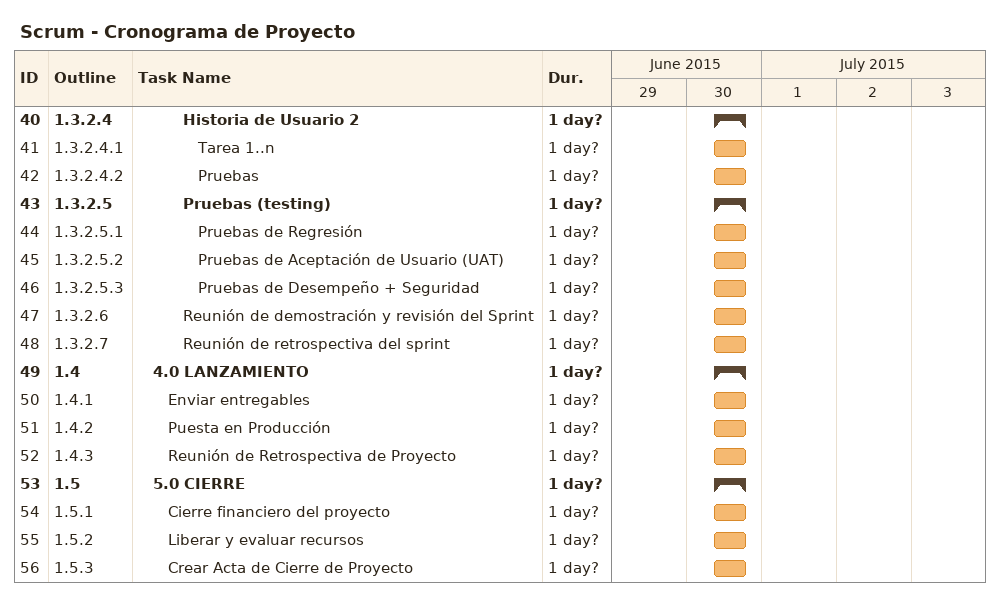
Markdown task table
Scrum - Cronograma de Proyecto

| ID | WBS | Task | Duration | Start | Finish |
|---|---|---|---|---|---|
| 40 | 1.3.2.4 | **Historia de Usuario 2** | 1d? | 2015-06-30 | 2015-06-30 |
| 41 | 1.3.2.4.1 | Tarea 1..n | 1d? | 2015-06-30 | 2015-06-30 |
| 42 | 1.3.2.4.2 | Pruebas | 1d? | 2015-06-30 | 2015-06-30 |
| 43 | 1.3.2.5 | **Pruebas (testing)** | 1d? | 2015-06-30 | 2015-06-30 |
| 44 | 1.3.2.5.1 | Pruebas de Regresión | 1d? | 2015-06-30 | 2015-06-30 |
| 45 | 1.3.2.5.2 | Pruebas de Aceptación de Usuario (UAT) | 1d? | 2015-06-30 | 2015-06-30 |
| 46 | 1.3.2.5.3 | Pruebas de Desempeño + Seguridad | 1d? | 2015-06-30 | 2015-06-30 |
| 47 | 1.3.2.6 | Reunión de demostración y revisión del Sprint | 1d? | 2015-06-30 | 2015-06-30 |
| 48 | 1.3.2.7 | Reunión de retrospectiva del sprint | 1d? | 2015-06-30 | 2015-06-30 |
| 49 | 1.4 | **4.0 LANZAMIENTO** | 1d? | 2015-06-30 | 2015-06-30 |
| 50 | 1.4.1 | Enviar entregables | 1d? | 2015-06-30 | 2015-06-30 |
| 51 | 1.4.2 | Puesta en Producción | 1d? | 2015-06-30 | 2015-06-30 |
| 52 | 1.4.3 | Reunión de Retrospectiva de Proyecto | 1d? | 2015-06-30 | 2015-06-30 |
| 53 | 1.5 | **5.0 CIERRE** | 1d? | 2015-06-30 | 2015-06-30 |
| 54 | 1.5.1 | Cierre financiero del proyecto | 1d? | 2015-06-30 | 2015-06-30 |
| 55 | 1.5.2 | Liberar y evaluar recursos | 1d? | 2015-06-30 | 2015-06-30 |
| 56 | 1.5.3 | Crear Acta de Cierre de Proyecto | 1d? | 2015-06-30 | 2015-06-30 |
